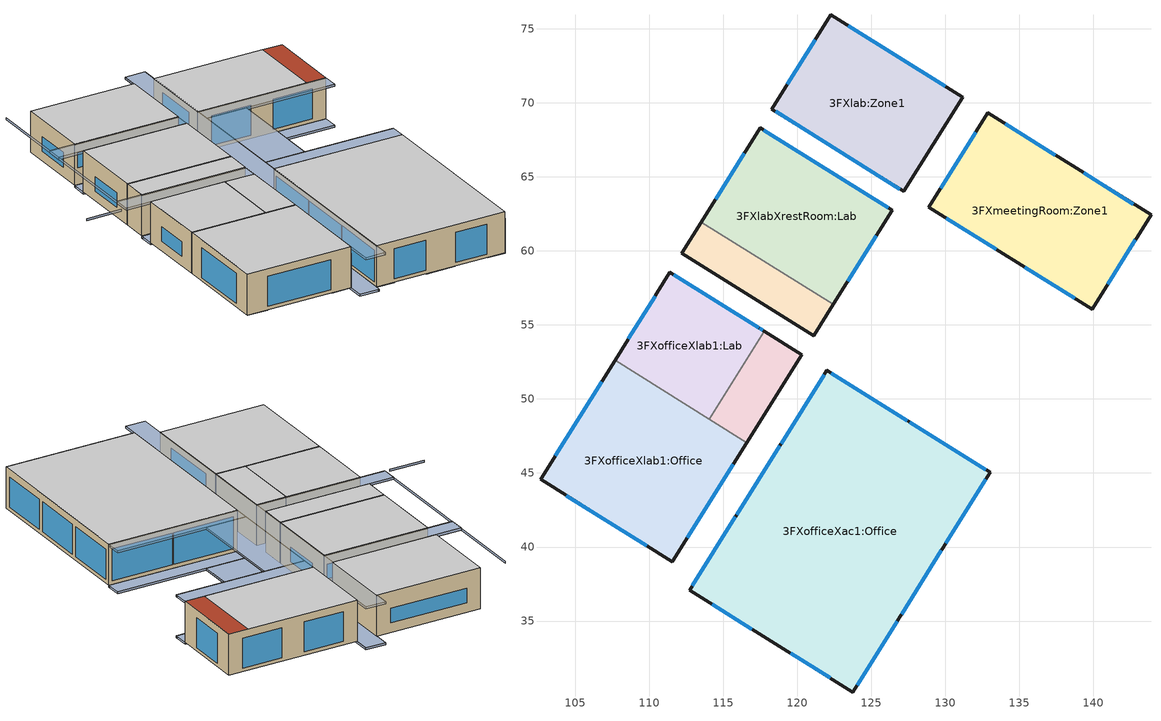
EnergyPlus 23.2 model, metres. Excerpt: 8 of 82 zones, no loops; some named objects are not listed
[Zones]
3FXlab:Zone1
 floor to 2FXlab:Zone1 (Project internal floor_Reversed_Rev): 127.2,64.01 118.29,69.58 122.27,75.94 131.17,70.37 z8
 wall outside (BPS_Baseline_Wall): 127.2,64.01 131.17,70.37 122.27,75.94 118.29,69.58 127.2,64.01 z8:12
 window (BPS_Baseline_External glazing_Improved - 1002): 129.99,71.12 123.46,75.2 / 121.22,74.26 119.34,71.25 z8.94:10.36; 118.55,69.42 126.94,64.17 z9.65:11.08
 ceiling to 4FXlab:Zone1 (Project internal floor_Reversed): 118.29,69.58 127.2,64.01 131.17,70.37 122.27,75.94 z12
3FXlabXrestRoom:RestRoom
 floor to 2FXlabXrestRoom:RestRoom (Project internal floor_Reversed_Rev): 121.11,54.26 112.2,59.83 113.53,61.95 122.43,56.38 z8
 wall outside (BPS_Baseline_Wall): 113.53,61.95 112.2,59.83 121.11,54.26 122.43,56.38 z8:12
 wall to 3FXlabXrestRoom:Lab (Project partition): 122.43,56.38 113.53,61.95 z8:12
 ceiling to 4FXlabXRestRoom:RestRoom (Project internal floor_Reversed): 112.2,59.83 121.11,54.26 122.43,56.38 113.53,61.95 z12
3FXlabXrestRoom:Lab
 floor to 2FXlabXrestRoom:Lab (Project internal floor_Reversed_Rev): 122.43,56.38 113.53,61.95 117.5,68.31 126.4,62.74 z8
 wall outside (BPS_Baseline_Wall): 122.43,56.38 126.4,62.74 117.5,68.31 113.53,61.95 z8:12
 window (BPS_Baseline_External glazing_Improved - 1002): 123.4,57.94 125.33,61.03 / 116.43,66.59 114.5,63.5 z8.94:10.36; 126.15,62.9 117.76,68.15 z9.63:11.06
 ceiling to 4FXlabXRestRoom:Lab (Project internal floor_Reversed): 113.53,61.95 122.43,56.38 126.4,62.74 117.5,68.31 z12
3FXofficeXlab1:Office
 floor to 2FXofficeXLab:Office (Project internal floor_Reversed_Rev): 111.57,39 102.66,44.56 107.7,52.62 116.6,47.06 z8
 wall outside (BPS_Baseline_Wall): 107.7,52.62 102.66,44.56 111.57,39 116.6,47.06 z8:12
 wall to 3FXofficeXlab1:Lab (Project partition): 114.06,48.65 107.7,52.62 z8:12
 wall to 3FXofficeXlab1:AC (Project partition_Rev): 116.6,47.06 114.06,48.65 z8:12
 window (BPS_Baseline_External glazing_Improved - 1003): 106.79,51.16 103.67,46.18 / 104.4,43.48 109.83,40.08 / 112.58,40.62 115.69,45.6 z8.34:11.26
 ceiling to 4FXofficeXlab:Office (Project internal floor_Reversed): 102.66,44.56 111.57,39 116.6,47.06 107.7,52.62 z12
3FXofficeXlab1:AC
 floor to 2FXofficeXLab:AC (Project internal floor_Reversed_Rev): 116.6,47.06 114.06,48.65 117.77,54.58 120.31,52.99 z8
 wall outside (BPS_Baseline_Wall): 116.6,47.06 120.31,52.99 117.77,54.58 z8:12
 wall to 3FXofficeXlab1:Lab (Project partition): 117.77,54.58 114.06,48.65 z8:12
 ceiling to 4FXofficeXlab:AC (Project internal floor_Reversed): 114.06,48.65 116.6,47.06 120.31,52.99 117.77,54.58 z12
3FXofficeXlab1:Lab
 floor to 2FXofficeXLab:Lab (Project internal floor_Reversed_Rev): 114.06,48.65 107.7,52.62 111.41,58.56 117.77,54.58 z8
 wall outside (BPS_Baseline_Wall): 117.77,54.58 111.41,58.56 107.7,52.62 z8:12
 window (BPS_Baseline_External glazing_Improved - 1002): 117.67,54.64 117.48,54.76 / 117.4,54.81 111.67,58.39 z9.64:11.07; 110.4,56.94 108.61,54.07 z8.94:10.36
 ceiling to 4FXofficeXlab:Lab (Project internal floor_Reversed): 107.7,52.62 114.06,48.65 117.77,54.58 111.41,58.56 z12
3FXmeetingRoom:Zone1
 floor to 2FXmeetingRoom:Zone1 (Project internal floor_Reversed_Rev): 139.92,56.07 128.9,62.95 132.87,69.31 143.89,62.43 z8
 wall outside (BPS_Baseline_Wall): 139.92,56.07 143.89,62.43 132.87,69.31 128.9,62.95 139.92,56.07 z8:12
 window (BPS_Baseline_External glazing_Improved - 1003): 140.97,57.74 142.85,60.75 / 137.42,66.47 134.05,68.57 / 142.71,63.17 139.34,65.27 / 132.06,68.02 129.7,64.25 / 135.36,58.91 138.74,56.81 / 130.08,62.21 133.45,60.11 z8.34:11.26
 ceiling to 4FXmeetingRoom:Zone1 (Project internal floor_Reversed): 128.9,62.95 138.22,57.12 142.2,63.49 132.87,69.31 z12
 roof outside (BPS_Baseline_Roof_Without_skylight_improved): 138.22,57.12 139.92,56.07 143.89,62.43 142.2,63.49 z12
3FXofficeXac1:Office
 floor to 2FXofficeXac:Office (Project internal floor_Reversed_Rev): 123.76,30.2 112.73,37.09 122.01,51.93 133.03,45.04 z8
 wall outside (BPS_Baseline_Wall): 123.76,30.2 133.03,45.04 122.01,51.93 112.73,37.09 123.76,30.2 z8:12
 window (BPS_Baseline_External glazing_Improved - 1003): 130.05,40.27 132.74,44.57 / 127.05,35.47 129.74,39.77 / 124.06,30.68 126.74,34.98 / 119.55,32.83 122.23,31.16 / 114.26,36.14 116.95,34.46 z8.34:11.26; 127.44,48.54 122.31,51.74 / 132.73,45.23 127.6,48.44 z8.34:11.43; 115.83,42.04 112.92,37.39 / 118.82,46.83 115.92,42.19 / 121.82,51.63 118.92,46.99 z8.34:11.44
 ceiling to 4FXofficeXac1:Office (Project internal floor_Rev): 112.73,37.09 123.76,30.2 133.03,45.04 122.01,51.93 z12
shading: 116.94,34.4 119.47,32.82 / 102.64,44.52 104.34,43.46 / 109.84,40.02 111.54,38.96 / 122.22,31.1 123.73,30.16 / 112.71,37.05 114.2,36.12 z8:11.4; 111.94,35.82 133.66,70.59 / 131.97,71.65 110.24,36.88 / 109.29,59.88 120.15,77.26 / 122.01,51.93 133.03,45.04 / 121.11,54.26 110.08,61.15 / 109.29,59.88 120.31,52.99 / 139.92,56.07 128.9,62.95 / 133.83,46.32 122.8,53.2 / 127.2,64.01 116.17,70.9 / 115.38,69.63 126.4,62.74 / 105.89,62 108.86,60.15 / 128.1,61.68 139.12,54.79 / 126.2,51.08 131.49,59.56 / 131.49,59.56 128.1,61.68 / 128.1,61.68 122.8,53.2 / 122.8,53.2 126.2,51.08 z11.8:12; 112.47,36.67 133.66,70.59 / 122.01,51.93 133.03,45.04 / 133.83,46.32 122.8,53.2 / 139.92,56.07 128.9,62.95 / 127.2,64.01 118.29,69.58 / 121.11,54.26 112.2,59.83 / 117.5,68.31 126.4,62.74 / 111.41,58.56 120.31,52.99 / 133.66,70.59 131.97,71.65 / 131.97,71.65 110.77,37.73 / 128.1,61.68 139.12,54.79 / 126.2,51.08 131.49,59.56 / 131.49,59.56 128.1,61.68 / 128.1,61.68 122.8,53.2 / 122.8,53.2 126.2,51.08 z7.8:8; 110.24,36.88 111.94,35.82 133.66,70.59 131.97,71.65 z12; 111.94,35.82 110.24,36.88 131.97,71.65 133.66,70.59 z11.8; 110.77,37.73 112.47,36.67 133.66,70.59 131.97,71.65 z8; 112.47,36.67 110.77,37.73 131.97,71.65 133.66,70.59 z7.8; 126.2,51.08 122.8,53.2 128.1,61.68 131.49,59.56 z7.8; 126.2,51.08 122.8,53.2 128.1,61.68 131.49,59.56 z11.8; 122.8,53.2 126.2,51.08 131.49,59.56 128.1,61.68 z8; 122.8,53.2 126.2,51.08 131.49,59.56 128.1,61.68 z12; 120.31,52.99 109.29,59.88 110.08,61.15 121.11,54.26 z11.8; 109.29,59.88 120.31,52.99 121.11,54.26 110.08,61.15 z12; 115.38,69.63 126.4,62.74 127.2,64.01 116.17,70.9 z12; 126.4,62.74 115.38,69.63 116.17,70.9 127.2,64.01 z11.8; 133.03,45.04 122.01,51.93 122.8,53.2 133.83,46.32 z7.8; 133.03,45.04 122.01,51.93 122.8,53.2 133.83,46.32 z11.8; 122.01,51.93 133.03,45.04 133.83,46.32 122.8,53.2 z8; 122.01,51.93 133.03,45.04 133.83,46.32 122.8,53.2 z12; 139.12,54.79 128.1,61.68 128.9,62.95 139.92,56.07 z7.8; 139.12,54.79 128.1,61.68 128.9,62.95 139.92,56.07 z11.8; 128.1,61.68 139.12,54.79 139.92,56.07 128.9,62.95 z8; 128.1,61.68 139.12,54.79 139.92,56.07 128.9,62.95 z12; 126.4,62.74 117.5,68.31 118.29,69.58 127.2,64.01 z7.8; 117.5,68.31 126.4,62.74 127.2,64.01 118.29,69.58 z8; 120.31,52.99 111.41,58.56 112.2,59.83 121.11,54.26 z7.8; 111.41,58.56 120.31,52.99 121.11,54.26 112.2,59.83 z8
[Site:Location]
Green studio (01-01:31-12)  (01-01:31-12): Latitude {deg}=1.37; Longitude {deg}=103.98; Time Zone {hr}=7; Elevation {m}=16
[Site:GroundTemperature:BuildingSurface]
18, 18, 18, 18, 18, 18, 18, 18, 18, 18, 18, 18
[Site:GroundTemperature:Deep]
14, 14, 14, 14, 14, 14, 14, 14, 14, 14, 14, 14
[Site:GroundTemperature:Shallow]
14, 14, 14, 14, 14, 14, 14, 14, 14, 14, 14, 14
[Site:GroundTemperature:FCfactorMethod]
27.55, 28.03, 28.32, 28.42, 28.26, 27.88, 27.4, 26.92, 26.59, 26.51, 26.68, 27.05
[Site:GroundReflectance]
0.2, 0.2, 0.2, 0.2, 0.2, 0.2, 0.2, 0.2, 0.2, 0.2, 0.2, 0.2
[Site:GroundReflectance:SnowModifier]
2, 2
[SizingPeriod:DesignDay] Day of Month=15; Day Type=SummerDesignDay; Humidity Condition Type=WetBulb; Barometric Pressure {Pa}=101132.9; Wind Speed {m/s}=0; Wind Direction {deg}=0; Rain Indicator=No; Snow Indicator=No; Daylight Saving Time Indicator=No; Solar Model Indicator=ASHRAEClearSky; Sky Clearness=0.98
Name | Month | Maximum Dry-Bulb Temperature {C} | Daily Dry-Bulb Temperature Range {deltaC} | Wetbulb or DewPoint at Maximum Dry-Bulb {C}
Summer Design Day in Green studio (01-01:31-12) Jun | 6 | 33.2 | 5.9 | 26.7
Summer Design Day in Green studio (01-01:31-12) Jul | 7 | 32.6 | 5.7 | 26.3
Summer Design Day in Green studio (01-01:31-12) Aug | 8 | 32.8 | 5.8 | 26
Summer Design Day in Green studio (01-01:31-12) Sep | 9 | 32.8 | 6 | 25.9
[Building]
Building: North Axis {deg}=0; Terrain=Suburbs; Loads Convergence Tolerance Value {W}=.04; Temperature Convergence Tolerance Value {deltaC}=.4; Solar Distribution=FullExteriorWithReflections; Maximum Number of Warmup Days=25; Minimum Number of Warmup Days=6
[Site:WaterMainsTemperature]
Calculation Method=Correlation; Annual Average Outdoor Air Temperature {C}=10; Maximum Difference In Monthly Average Outdoor Air Temperatures {deltaC}=20
[Material:NoMass] Roughness=Rough; Thermal Resistance {m2-K/W}=.15; Thermal Absorptance=0.9; Solar Absorptance=0.7; Visible Absorptance=0.7
7_RVAL_2; 8_RVAL_2
[Construction]
Project internal floor_Reversed; Project internal floor_Reversed_Rev; Project internal floor_Rev: Cast Concrete (Dense)_.1
BPS_Baseline_Roof_Without_skylight_improved: Asphalt 1_.01, MW Glass Wool (rolls)_.072, Plasterboard_.013
Project partition: Gypsum Plasterboard_.025, 7_RVAL_2, Gypsum Plasterboard_.025
Project partition_Rev: Gypsum Plasterboard_.025, 8_RVAL_2, Gypsum Plasterboard_.025
BPS_Baseline_Wall: Brickwork Outer_.1, XPS Extruded Polystyrene  - CO2 Blowing_.05, Concrete Block (Medium)_.1, Gypsum Plastering_.013
BPS_Baseline_External glazing_Improved - 1002; BPS_Baseline_External glazing_Improved - 1003: 5111, 1017, 7090
BPS_Baseline_External glazing_Improved - 2003: 5111, 1017, 7090, 20001
[WindowMaterial:Gas]
1017: Gas Type=Air; Thickness {m}=.012
[WindowMaterial:Glazing] Optical Data Type=Spectral; Infrared Transmittance at Normal Incidence=0; Dirt Correction Factor for Solar and Visible Transmittance=1
Name | Window Glass Spectral Data Set | Thickness {m} | Front Side Infrared Hemispherical Emissivity | Back Side Infrared Hemispherical Emissivity | Conductivity {W/m-K}
7090 | Viracon VLE1370 11.5(5VLE13-70X2+060pvb+5Starphire) <VE13-70X2-5-060-Str-5.vir> | .01092 | 0.844 | 0.844 | 0.67
5111 | Viracon  (8OptWht/060Saflex/8OptWht/060Saflex/8OptWht) <8OptiWhite3ply lam.vir> | .02667 | 0.84 | 0.84 | 0.713
[MaterialProperty:GlazingSpectralData]
Viracon VLE1370 11.5(5VLE13-70X2+060pvb+5Starphire) <VE13-70X2-5-060-Str-5.vir>: 0.3, 0.001, 0.05, 0.046, 0.305, 0, 0.051, 0.046, 0.31, 0, 0.054, 0.045, 0.315, 0, 0.058, 0.045, 0.32, 0, 0.063, 0.044, 0.325, 0, 0.067, 0.043, 0.33, 0, 0.068, 0.042, 0.335, 0, 0.068, 0.042, 0.34, 0, 0.069, 0.043, 0.345, 0, 0.07, 0.044, 0.35, 0, 0.067, 0.045, 0.355, 0, 0.065, 0.044, 0.36, 0, 0.067, 0.044, 0.365, 0, 0.072, 0.044, 0.37, 0, 0.083, 0.044, 0.375, 0, 0.098, 0.043, 0.38, 0, 0.116, 0.043, 0.385, 0.002, 0.128, 0.043, 0.39, 0.024, 0.133, 0.044, 0.395, 0.12, 0.136, 0.051, 0.4, 0.283, 0.138, 0.077, 0.405, 0.427, 0.141, 0.107, 0.41, 0.521, 0.143, 0.126, 0.415, 0.574, 0.144, 0.132, 0.42, 0.605, 0.143, 0.132, 0.425, 0.627, 0.143, 0.131, 0.43, 0.641, 0.143, 0.129, 0.435, 0.652, 0.142, 0.126, 0.44, 0.661, 0.142, 0.125, 0.445, 0.668, 0.142, 0.123, 0.45, 0.675, 0.141, 0.122, 0.455, 0.681, 0.141, 0.121, 0.46, 0.685, 0.141, 0.12, 0.465, 0.688, 0.14, 0.12, 0.47, 0.692, 0.139, 0.12, 0.475, 0.694, 0.139, 0.12, 0.48, 0.697, 0.138, 0.12, 0.485, 0.7, 0.138, 0.121, 0.49, 0.704, 0.137, 0.122, 0.495, 0.707, 0.136, 0.122, 0.5, 0.71, 0.135, 0.123, 0.505, 0.712, 0.134, 0.124, 0.51, 0.714, 0.133, 0.125, 0.515, 0.717, 0.133, 0.126, 0.52, 0.719, 0.132, 0.127, 0.525, 0.72, 0.131, 0.128, 0.53, 0.722, 0.13, 0.128, 0.535, 0.723, 0.129, 0.129, 0.54, 0.724, 0.128, 0.13, 0.545, 0.726, 0.127, 0.13, 0.55, 0.727, 0.125, 0.131, 0.555, 0.727, 0.124, 0.131, 0.56, 0.727, 0.122, 0.132, 0.565, 0.727, 0.121, 0.132, 0.57, 0.726, 0.119, 0.132, 0.575, 0.725, 0.118, 0.133, 0.58, 0.723, 0.117, 0.133, 0.585, 0.722, 0.116, 0.134, 0.59, 0.719, 0.115, 0.134, 0.595, 0.717, 0.114, 0.135, 0.6, 0.715, 0.113, 0.136, 0.605, 0.711, 0.113, 0.138, 0.61, 0.708, 0.113, 0.139, 0.615, 0.704, 0.113, 0.141, 0.62, 0.7, 0.114, 0.144, 0.625, 0.695, 0.114, 0.146, 0.63, 0.69, 0.116, 0.149, 0.635, 0.684, 0.118, 0.153, 0.64, 0.678, 0.12, 0.157, 0.645, 0.671, 0.123, 0.162, 0.65, 0.664, 0.127, 0.167, 0.655, 0.657, 0.131, 0.172, 0.66, 0.649, 0.136, 0.178, 0.665, 0.641, 0.141, 0.185, 0.67, 0.632, 0.147, 0.192, 0.675, 0.623, 0.153, 0.2, 0.68, 0.614, 0.16, 0.208, 0.685, 0.604, 0.167, 0.216, 0.69, 0.593, 0.175, 0.225, 0.695, 0.583, 0.183, 0.234, 0.7, 0.572, 0.192, 0.244, 0.705, 0.561, 0.202, 0.255, 0.71, 0.549, 0.211, 0.265, 0.715, 0.538, 0.221, 0.275, 0.72, 0.526, 0.232, 0.287, 0.725, 0.514, 0.242, 0.298, 0.73, 0.502, 0.254, 0.31, 0.735, 0.489, 0.265, 0.321, 0.74, 0.477, 0.275, 0.332, 0.745, 0.465, 0.287, 0.344, 0.75, 0.453, 0.299, 0.355, 0.755, 0.441, 0.31, 0.367, 0.76, 0.429, 0.322, 0.379, 0.765, 0.417, 0.332, 0.39, 0.77, 0.406, 0.344, 0.401, 0.775, 0.394, 0.355, 0.413, 0.78, 0.383, 0.367, 0.425, 0.785, 0.372, 0.378, 0.436, 0.79, 0.361, 0.389, 0.446, 0.795, 0.35, 0.4, 0.457, 0.8, 0.34, 0.411, 0.469, 0.805, 0.329, 0.421, 0.479, 0.81, 0.32, 0.431, 0.488, 0.815, 0.31, 0.441, 0.497, 0.82, 0.301, 0.45, 0.506, 0.825, 0.292, 0.46, 0.515, 0.83, 0.283, 0.468, 0.524, 0.835, 0.274, 0.477, 0.533, 0.84, 0.264, 0.489, 0.544, 0.845, 0.255, 0.499, 0.553, 0.85, 0.248, 0.507, 0.562, 0.855, 0.24, 0.516, 0.57, 0.86, 0.233, 0.524, 0.577, 0.865, 0.226, 0.531, 0.584, 0.87, 0.22, 0.538, 0.59, 0.875, 0.213, 0.544, 0.596, 0.88, 0.207, 0.551, 0.601, 0.885, 0.201, 0.558, 0.607, 0.89, 0.195, 0.564, 0.612, 0.895, 0.189, 0.57, 0.616, 0.9, 0.184, 0.577, 0.62, 0.905, 0.178, 0.583, 0.622, 0.91, 0.172, 0.588, 0.623, 0.915, 0.167, 0.594, 0.627, 0.92, 0.163, 0.6, 0.634, 0.925, 0.159, 0.605, 0.642, 0.93, 0.155, 0.61, 0.649, 0.935, 0.151, 0.615, 0.656, 0.94, 0.147, 0.62, 0.663, 0.945, 0.144, 0.624, 0.668, 0.95, 0.14, 0.629, 0.673, 0.955, 0.136, 0.633, 0.677, 0.96, 0.133, 0.638, 0.682, 0.965, 0.129, 0.642, 0.684, 0.97, 0.126, 0.646, 0.687, 0.975, 0.122, 0.65, 0.691, 0.98, 0.119, 0.654, 0.694, 0.985, 0.116, 0.657, 0.696, 0.99, 0.113, 0.66, 0.698, 0.995, 0.11, 0.664, 0.701, 1, 0.108, 0.668, 0.704, 1.005, 0.105, 0.671, 0.707, 1.01, 0.103, 0.674, 0.709, 1.015, 0.1, 0.678, 0.712, 1.02, 0.098, 0.681, 0.715, 1.025, 0.096, 0.684, 0.717, 1.03, 0.093, 0.686, 0.72, 1.035, 0.091, 0.689, 0.723, 1.04, 0.089, 0.692, 0.726, 1.045, 0.087, 0.694, 0.729, 1.05, 0.085, 0.697, 0.732, 1.055, 0.084, 0.699, 0.734, 1.06, 0.082, 0.702, 0.737, 1.065, 0.08, 0.704, 0.74, 1.07, 0.078, 0.707, 0.744, 1.075, 0.077, 0.708, 0.745, 1.08, 0.075, 0.712, 0.749, 1.085, 0.074, 0.714, 0.751, 1.09, 0.072, 0.716, 0.753, 1.095, 0.071, 0.718, 0.756, 1.1, 0.069, 0.721, 0.759, 1.105, 0.068, 0.723, 0.761, 1.11, 0.067, 0.724, 0.762, 1.115, 0.065, 0.726, 0.764, 1.12, 0.064, 0.729, 0.765, 1.125, 0.063, 0.73, 0.765, 1.13, 0.062, 0.731, 0.762, 1.135, 0.06, 0.734, 0.759, 1.14, 0.059, 0.735, 0.751, 1.145, 0.057, 0.737, 0.736, 1.15, 0.055, 0.738, 0.718, 1.155, 0.054, 0.741, 0.715, 1.16, 0.052, 0.742, 0.709, 1.165, 0.051, 0.743, 0.694, 1.17, 0.049, 0.744, 0.673, 1.175, 0.047, 0.746, 0.647, 1.18, 0.045, 0.748, 0.618, 1.185, 0.042, 0.75, 0.573, 1.19, 0.04, 0.752, 0.538, 1.195, 0.04, 0.753, 0.537, 1.2, 0.04, 0.753, 0.555, 1.205, 0.04, 0.755, 0.578, 1.21, 0.041, 0.757, 0.607, 1.215, 0.041, 0.758, 0.635, 1.22, 0.041, 0.76, 0.66, 1.225, 0.041, 0.762, 0.679, 1.23, 0.041, 0.764, 0.693, 1.235, 0.04, 0.765, 0.704, 1.24, 0.04, 0.767, 0.713, 1.245, 0.04, 0.768, 0.72, 1.25, 0.039, 0.768, 0.726, 1.255, 0.039, 0.769, 0.732, 1.26, 0.038, 0.77, 0.737, 1.265, 0.038, 0.772, 0.742, 1.27, 0.037, 0.774, 0.749, 1.275, 0.037, 0.775, 0.756, 1.28, 0.037, 0.776, 0.764, 1.285, 0.036, 0.778, 0.772, 1.29, 0.036, 0.78, 0.779, 1.295, 0.036, 0.78, 0.784, 1.3, 0.035, 0.781, 0.787, 1.305, 0.034, 0.783, 0.791, 1.31, 0.034, 0.785, 0.795, 1.315, 0.034, 0.785, 0.797, 1.32, 0.033, 0.786, 0.798, 1.325, 0.033, 0.787, 0.799, 1.33, 0.032, 0.789, 0.799, 1.335, 0.032, 0.791, 0.798, 1.34, 0.031, 0.792, 0.793, 1.345, 0.031, 0.793, 0.787, 1.35, 0.03, 0.794, 0.775, 1.355, 0.03, 0.796, 0.753, 1.36, 0.029, 0.797, 0.734, 1.365, 0.028, 0.798, 0.719, 1.37, 0.027, 0.799, 0.688, 1.375, 0.026, 0.801, 0.656, 1.38, 0.025, 0.801, 0.638, 1.385, 0.025, 0.802, 0.629, 1.39, 0.024, 0.802, 0.616, 1.395, 0.024, 0.803, 0.616, 1.4, 0.023, 0.803, 0.615, 1.405, 0.022, 0.804, 0.591, 1.41, 0.021, 0.805, 0.562, 1.415, 0.021, 0.806, 0.558, 1.42, 0.021, 0.807, 0.548, 1.425, 0.02, 0.808, 0.53, 1.43, 0.02, 0.809, 0.517, 1.435, 0.019, 0.812, 0.511, 1.44, 0.019, 0.814, 0.507, 1.445, 0.019, 0.814, 0.504, 1.45, 0.019, 0.815, 0.506, 1.455, 0.019, 0.817, 0.515, 1.46, 0.019, 0.819, 0.529, 1.465, 0.019, 0.819, 0.544, 1.47, 0.019, 0.82, 0.56, 1.475, 0.019, 0.822, 0.578, 1.48, 0.019, 0.824, 0.594, 1.485, 0.019, 0.825, 0.608, 1.49, 0.019, 0.825, 0.621, 1.495, 0.019, 0.827, 0.634, 1.5, 0.019, 0.829, 0.647, 1.505, 0.019, 0.83, 0.658, 1.51, 0.019, 0.83, 0.668, 1.515, 0.019, 0.832, 0.678, 1.52, 0.019, 0.833, 0.685, 1.525, 0.019, 0.833, 0.69, 1.53, 0.018, 0.834, 0.695, 1.535, 0.018, 0.835, 0.696, 1.54, 0.018, 0.837, 0.696, 1.545, 0.018, 0.837, 0.694, 1.55, 0.018, 0.837, 0.692, 1.555, 0.018, 0.839, 0.692, 1.56, 0.017, 0.841, 0.693, 1.565, 0.017, 0.84, 0.694, 1.57, 0.017, 0.84, 0.698, 1.575, 0.017, 0.841, 0.703, 1.58, 0.017, 0.843, 0.71, 1.585, 0.017, 0.843, 0.715, 1.59, 0.017, 0.844, 0.72, 1.595, 0.017, 0.844, 0.724, 1.6, 0.016, 0.845, 0.727, 1.605, 0.016, 0.845, 0.729, 1.61, 0.016, 0.845, 0.731, 1.615, 0.016, 0.845, 0.731, 1.62, 0.016, 0.847, 0.731, 1.625, 0.016, 0.847, 0.728, 1.63, 0.016, 0.847, 0.727, 1.635, 0.015, 0.848, 0.728, 1.64, 0.015, 0.848, 0.728, 1.645, 0.015, 0.849, 0.728, 1.65, 0.015, 0.849, 0.725, 1.655, 0.015, 0.85, 0.72, 1.66, 0.014, 0.851, 0.71, 1.665, 0.014, 0.85, 0.692, 1.67, 0.014, 0.85, 0.664, 1.675, 0.013, 0.851, 0.622, 1.68, 0.012, 0.852, 0.551, 1.685, 0.011, 0.851, 0.431, 1.69, 0.009, 0.85, 0.306, 1.695, 0.007, 0.85, 0.231, 1.7, 0.005, 0.851, 0.163, 1.705, 0.005, 0.851, 0.136, 1.71, 0.005, 0.85, 0.146, 1.715, 0.006, 0.851, 0.154, 1.72, 0.006, 0.852, 0.16, 1.725, 0.006, 0.851, 0.18, 1.73, 0.006, 0.85, 0.189, 1.735, 0.006, 0.851, 0.18, 1.74, 0.006, 0.851, 0.166, 1.745, 0.005, 0.85, 0.154, 1.75, 0.005, 0.849, 0.154, 1.755, 0.005, 0.849, 0.17, 1.76, 0.006, 0.85, 0.199, 1.765, 0.006, 0.849, 0.227, 1.77, 0.006, 0.849, 0.257, 1.775, 0.007, 0.849, 0.287, 1.78, 0.007, 0.849, 0.309, 1.785, 0.008, 0.848, 0.319, 1.79, 0.007, 0.848, 0.327, 1.795, 0.008, 0.848, 0.333, 1.8, 0.007, 0.849, 0.34, 1.805, 0.007, 0.848, 0.342, 1.81, 0.008, 0.847, 0.34, 1.815, 0.007, 0.847, 0.338, 1.82, 0.007, 0.847, 0.337, 1.825, 0.007, 0.846, 0.34, 1.83, 0.007, 0.846, 0.347, 1.835, 0.007, 0.846, 0.357, 1.84, 0.007, 0.846, 0.37, 1.845, 0.007, 0.847, 0.385, 1.85, 0.008, 0.847, 0.402, 1.855, 0.008, 0.846, 0.419, 1.86, 0.008, 0.845, 0.433, 1.865, 0.008, 0.846, 0.443, 1.87, 0.008, 0.846, 0.449, 1.875, 0.008, 0.846, 0.451, 1.88, 0.008, 0.845, 0.447, 1.885, 0.008, 0.845, 0.436, 1.89, 0.008, 0.845, 0.417, 1.895, 0.007, 0.844, 0.4, 1.9, 0.007, 0.844, 0.386, 1.905, 0.006, 0.844, 0.371, 1.91, 0.006, 0.844, 0.359, 1.915, 0.006, 0.843, 0.35, 1.92, 0.006, 0.843, 0.345, 1.925, 0.007, 0.842, 0.343, 1.93, 0.006, 0.841, 0.344, 1.935, 0.006, 0.841, 0.345, 1.94, 0.006, 0.84, 0.349, 1.945, 0.006, 0.84, 0.357, 1.95, 0.006, 0.84, 0.37, 1.955, 0.006, 0.84, 0.383, 1.96, 0.007, 0.84, 0.395, 1.965, 0.006, 0.839, 0.403, 1.97, 0.006, 0.839, 0.41, 1.975, 0.006, 0.838, 0.416, 1.98, 0.006, 0.838, 0.42, 1.985, 0.006, 0.838, 0.424, 1.99, 0.007, 0.839, 0.425, 1.995, 0.006, 0.837, 0.421, 2, 0.006, 0.837, 0.413, 2.005, 0.006, 0.836, 0.397, 2.01, 0.006, 0.836, 0.375, 2.015, 0.005, 0.836, 0.352, 2.02, 0.005, 0.836, 0.331, 2.025, 0.005, 0.836, 0.314, 2.03, 0.005, 0.836, 0.298, 2.035, 0.005, 0.835, 0.284, 2.04, 0.005, 0.835, 0.271, 2.045, 0.004, 0.835, 0.258, 2.05, 0.004, 0.835, 0.246, 2.055, 0.004, 0.835, 0.233, 2.06, 0.004, 0.834, 0.221, 2.065, 0.004, 0.835, 0.212, 2.07, 0.004, 0.835, 0.208, 2.075, 0.004, 0.834, 0.208, 2.08, 0.004, 0.833, 0.21, 2.085, 0.004, 0.833, 0.213, 2.09, 0.004, 0.833, 0.219, 2.095, 0.004, 0.833, 0.226, 2.1, 0.004, 0.831, 0.233, 2.105, 0.004, 0.831, 0.241, 2.11, 0.004, 0.832, 0.248, 2.115, 0.004, 0.83, 0.254, 2.12, 0.004, 0.829, 0.258, 2.125, 0.004, 0.828, 0.261, 2.13, 0.004, 0.828, 0.262, 2.135, 0.004, 0.826, 0.263, 2.14, 0.004, 0.824, 0.266, 2.145, 0.004, 0.823, 0.269, 2.15, 0.004, 0.823, 0.271, 2.155, 0.004, 0.821, 0.274, 2.16, 0.004, 0.818, 0.276, 2.165, 0.004, 0.817, 0.278, 2.17, 0.004, 0.815, 0.28, 2.175, 0.004, 0.81, 0.279, 2.18, 0.004, 0.805, 0.278, 2.185, 0.004, 0.8, 0.276, 2.19, 0.003, 0.796, 0.273, 2.195, 0.004, 0.79, 0.268, 2.2, 0.003, 0.786, 0.262, 2.205, 0.003, 0.783, 0.257, 2.21, 0.003, 0.781, 0.25, 2.215, 0.003, 0.779, 0.241, 2.22, 0.003, 0.777, 0.231, 2.225, 0.003, 0.777, 0.219, 2.23, 0.003, 0.778, 0.203, 2.235, 0.003, 0.778, 0.182, 2.24, 0.003, 0.779, 0.157, 2.245, 0.002, 0.781, 0.127, 2.25, 0.002, 0.782, 0.096, 2.255, 0.001, 0.783, 0.07, 2.26, 0.001, 0.784, 0.053, 2.265, 0.001, 0.785, 0.044, 2.27, 0, 0.786, 0.041, 2.275, 0, 0.787, 0.039, 2.28, 0, 0.788, 0.039, 2.285, 0, 0.789, 0.039, 2.29, 0, 0.79, 0.039, 2.295, 0, 0.79, 0.039, 2.3, 0, 0.79, 0.038, 2.305, 0, 0.791, 0.038, 2.31, 0, 0.792, 0.039, 2.315, 0, 0.792, 0.038, 2.32, 0, 0.792, 0.039, 2.325, 0, 0.792, 0.039, 2.33, 0, 0.793, 0.039, 2.335, 0, 0.792, 0.039, 2.34, 0, 0.792, 0.038, 2.345, 0, 0.793, 0.038, 2.35, 0, 0.793, 0.038, 2.355, 0, 0.792, 0.038, 2.36, 0, 0.791, 0.039, 2.365, 0, 0.79, 0.039, 2.37, 0, 0.79, 0.039, 2.375, 0, 0.789, 0.039, 2.38, 0, 0.788, 0.038, 2.385, 0, 0.788, 0.038, 2.39, 0, 0.786, 0.039, 2.395, 0, 0.785, 0.039, 2.4, 0, 0.784, 0.039, 2.405, 0, 0.782, 0.039, 2.41, 0, 0.78, 0.039, 2.415, 0, 0.778, 0.039, 2.42, 0, 0.777, 0.039, 2.425, 0, 0.775, 0.038, 2.43, 0, 0.772, 0.039, 2.435, 0, 0.771, 0.039, 2.44, 0, 0.768, 0.039, 2.445, 0, 0.767, 0.039, 2.45, 0, 0.764, 0.039, 2.455, 0, 0.762, 0.038, 2.46, 0, 0.76, 0.038, 2.465, 0.001, 0.758, 0.038, 2.47, 0.001, 0.756, 0.039, 2.475, 0, 0.752, 0.039, 2.48, 0, 0.748, 0.035, 2.485, 0.001, 0.752, 0.038, 2.49, 0, 0.749, 0.04, 2.495, 0, 0.745, 0.04, 2.5, 0, 0.741, 0.034
Viracon  (8OptWht/060Saflex/8OptWht/060Saflex/8OptWht) <8OptiWhite3ply lam.vir>: 0.3, 0, 0.049, 0.049, 0.305, 0, 0.048, 0.049, 0.31, 0, 0.048, 0.048, 0.315, 0, 0.048, 0.048, 0.32, 0, 0.047, 0.048, 0.325, 0, 0.047, 0.047, 0.33, 0, 0.046, 0.046, 0.335, 0, 0.045, 0.046, 0.34, 0, 0.046, 0.046, 0.345, 0, 0.046, 0.047, 0.35, 0, 0.046, 0.047, 0.355, 0, 0.046, 0.046, 0.36, 0, 0.046, 0.046, 0.365, 0, 0.045, 0.045, 0.37, 0, 0.045, 0.045, 0.375, 0, 0.045, 0.045, 0.38, 0, 0.045, 0.045, 0.385, 0, 0.045, 0.045, 0.39, 0.007, 0.045, 0.045, 0.395, 0.095, 0.045, 0.046, 0.4, 0.34, 0.051, 0.052, 0.41, 0.742, 0.074, 0.074, 0.42, 0.843, 0.082, 0.082, 0.43, 0.865, 0.084, 0.084, 0.44, 0.872, 0.084, 0.084, 0.45, 0.877, 0.084, 0.084, 0.46, 0.881, 0.084, 0.084, 0.47, 0.884, 0.084, 0.084, 0.48, 0.886, 0.084, 0.084, 0.49, 0.888, 0.085, 0.085, 0.5, 0.891, 0.085, 0.084, 0.51, 0.892, 0.084, 0.084, 0.52, 0.893, 0.084, 0.084, 0.53, 0.893, 0.084, 0.084, 0.54, 0.893, 0.084, 0.083, 0.55, 0.894, 0.084, 0.083, 0.56, 0.893, 0.084, 0.083, 0.57, 0.89, 0.083, 0.083, 0.58, 0.885, 0.083, 0.082, 0.59, 0.88, 0.082, 0.082, 0.6, 0.877, 0.082, 0.082, 0.61, 0.876, 0.082, 0.081, 0.62, 0.872, 0.081, 0.081, 0.63, 0.869, 0.081, 0.081, 0.64, 0.865, 0.081, 0.081, 0.65, 0.863, 0.08, 0.08, 0.66, 0.86, 0.08, 0.08, 0.67, 0.859, 0.08, 0.08, 0.68, 0.858, 0.08, 0.08, 0.69, 0.857, 0.081, 0.081, 0.7, 0.855, 0.083, 0.082, 0.71, 0.852, 0.085, 0.083, 0.72, 0.849, 0.087, 0.085, 0.73, 0.844, 0.089, 0.087, 0.74, 0.838, 0.091, 0.088, 0.75, 0.834, 0.092, 0.089, 0.76, 0.83, 0.093, 0.09, 0.77, 0.826, 0.093, 0.09, 0.78, 0.822, 0.093, 0.09, 0.79, 0.819, 0.093, 0.09, 0.8, 0.814, 0.093, 0.09, 0.81, 0.81, 0.093, 0.09, 0.82, 0.807, 0.092, 0.089, 0.83, 0.801, 0.092, 0.089, 0.84, 0.797, 0.1, 0.097, 0.85, 0.794, 0.101, 0.098, 0.86, 0.79, 0.102, 0.098, 0.87, 0.786, 0.1, 0.095, 0.88, 0.782, 0.096, 0.091, 0.89, 0.777, 0.092, 0.087, 0.9, 0.768, 0.088, 0.084, 0.91, 0.757, 0.085, 0.081, 0.92, 0.754, 0.084, 0.079, 0.93, 0.759, 0.084, 0.079, 0.94, 0.763, 0.084, 0.079, 0.95, 0.763, 0.083, 0.079, 0.96, 0.761, 0.082, 0.078, 0.97, 0.757, 0.082, 0.078, 0.98, 0.754, 0.082, 0.077, 0.99, 0.751, 0.081, 0.076, 1, 0.749, 0.081, 0.076, 1.05, 0.746, 0.08, 0.076, 1.1, 0.749, 0.081, 0.076, 1.15, 0.693, 0.075, 0.071, 1.2, 0.517, 0.06, 0.058, 1.25, 0.678, 0.074, 0.069, 1.3, 0.733, 0.079, 0.074, 1.35, 0.717, 0.077, 0.073, 1.4, 0.556, 0.063, 0.06, 1.45, 0.448, 0.055, 0.053, 1.5, 0.589, 0.065, 0.062, 1.55, 0.635, 0.069, 0.066, 1.6, 0.669, 0.073, 0.069, 1.65, 0.666, 0.072, 0.068, 1.7, 0.12, 0.042, 0.042, 1.75, 0.107, 0.042, 0.041, 1.8, 0.285, 0.047, 0.046, 1.85, 0.342, 0.05, 0.048, 1.9, 0.319, 0.048, 0.047, 1.95, 0.301, 0.047, 0.046, 2, 0.339, 0.048, 0.047, 2.05, 0.183, 0.043, 0.042, 2.1, 0.169, 0.042, 0.042, 2.15, 0.198, 0.043, 0.043, 2.2, 0.176, 0.042, 0.042, 2.25, 0.041, 0.04, 0.04, 2.3, 0, 0.04, 0.039, 2.35, 0, 0.04, 0.039, 2.4, 0, 0.04, 0.039, 2.45, 0, 0.04, 0.039, 2.5, 0, 0.037, 0.029
[WindowMaterial:Blind]
20001: Slat Orientation=Horizontal; Slat Width {m}=0.025; Slat Separation {m}=0.01875; Slat Thickness {m}=0.001; Slat Angle {deg}=45; Slat Conductivity {W/m-K}=0.9; Slat Beam Solar Transmittance=0; Front Side Slat Beam Solar Reflectance=0.8; Back Side Slat Beam Solar Reflectance=.8; Slat Diffuse Solar Transmittance=0; Front Side Slat Diffuse Solar Reflectance=0.8; Back Side Slat Diffuse Solar Reflectance=.8; Slat Beam Visible Transmittance=0; Front Side Slat Beam Visible Reflectance=.8; Back Side Slat Beam Visible Reflectance=.8; Slat Diffuse Visible Transmittance=0; Front Side Slat Diffuse Visible Reflectance=.8; Back Side Slat Diffuse Visible Reflectance=.8; Slat Infrared Hemispherical Transmittance=0; Front Side Slat Infrared Hemispherical Emissivity=.9; Back Side Slat Infrared Hemispherical Emissivity=.9; Blind to Glass Distance {m}=.015; Blind Top Opening Multiplier=.5; Blind Bottom Opening Multiplier=.5; Blind Left Side Opening Multiplier=.5; Blind Right Side Opening Multiplier=.5; Minimum Slat Angle {deg}=0; Maximum Slat Angle {deg}=180
[Material] Roughness=Rough; Thermal Absorptance=0.9
Name | Thickness {m} | Conductivity {W/m-K} | Density {kg/m3} | Specific Heat {J/kg-K} | Solar Absorptance | Visible Absorptance
Cast Concrete (Dense)_.1 | .1 | 1.4 | 2100 | 840 | 0.6 | 0.6
Asphalt 1_.01 | .01 | 0.7 | 2100 | 1000 | 0.85 | 0.9
MW Glass Wool (rolls)_.072 | .072 | 0.04 | 12 | 840 | 0.6 | 0.6
Plasterboard_.013 | .013 | 0.25 | 2800 | 896 | 0.5 | 0.5
Gypsum Plasterboard_.025 | .025 | 0.25 | 900 | 1000 | 0.5 | 0.5
Brickwork Outer_.1 | .1 | 0.84 | 1700 | 800 | 0.7 | 0.7
Concrete Block (Medium)_.1 | .1 | 0.51 | 1400 | 1000 | 0.6 | 0.6
Gypsum Plastering_.013 | .013 | 0.4 | 1000 | 1000 | 0.5 | 0.5
XPS Extruded Polystyrene  - CO2 Blowing_.05 | .05 | 0.034 | 35 | 1400 | 0.6 | 0.6
[WindowShadingControl] Shading Type=InteriorBlind; Construction with Shading=BPS_Baseline_External glazing_Improved - 2003; Shading Control Type=OnIfHighSolarOnWindow; Schedule=BPS_Office_Occupancy; Setpoint {W/m2, W or deg C}=120; Shading Control Is Scheduled=Yes; Glare Control Is Active=No; Type of Slat Angle Control for Blinds=FixedSlatAngle; Setpoint 2 {W/m2, deg C or cd/m2}=0; Multiple Surface Control Type=Group
Name | Zone | Fenestration Surface 1 | Fenestration Surface 2 | Fenestration Surface 3 | Fenestration Surface 4 | Fenestration Surface 5 | Fenestration Surface 6 | Fenestration Surface 7 | Fenestration Surface 8 | Fenestration Surface 9 | Fenestration Surface 10
61003 | 3FXmeetingRoom:Zone1 | 3FXmeetingRoom:Zone1_Wall_2_0_0_0_0_0_Win | 3FXmeetingRoom:Zone1_Wall_3_0_0_0_0_1_Win | 3FXmeetingRoom:Zone1_Wall_3_0_0_1_0_0_Win | 3FXmeetingRoom:Zone1_Wall_4_0_0_0_0_0_Win | 3FXmeetingRoom:Zone1_Wall_5_0_0_0_0_1_Win | 3FXmeetingRoom:Zone1_Wall_5_0_0_1_0_0_Win
81003 | 3FXofficeXlab1:Office | 3FXofficeXlab1:Office_Wall_3_0_0_0_0_0_Win | 3FXofficeXlab1:Office_Wall_4_0_0_0_0_0_Win | 3FXofficeXlab1:Office_Wall_5_0_0_0_0_0_Win
231003 | 3FXofficeXac1:Office | 3FXofficeXac1:Office_Wall_2_0_0_0_0_2_Win | 3FXofficeXac1:Office_Wall_2_0_0_1_0_1_Win | 3FXofficeXac1:Office_Wall_2_0_0_2_0_0_Win | 3FXofficeXac1:Office_Wall_3_0_0_0_0_1_Win | 3FXofficeXac1:Office_Wall_3_0_0_1_0_0_Win | 3FXofficeXac1:Office_Wall_4_0_0_0_0_2_Win | 3FXofficeXac1:Office_Wall_4_0_0_1_0_1_Win | 3FXofficeXac1:Office_Wall_4_0_0_2_0_0_Win | 3FXofficeXac1:Office_Wall_5_0_0_0_0_1_Win | 3FXofficeXac1:Office_Wall_5_0_0_1_0_0_Win
[Zone] Type=1; Multiplier=1; Zone Inside Convection Algorithm=TARP; Part of Total Floor Area=Yes
Name | Volume {m3} | Floor Area {m2}
3FXlab:Zone1 | 271.2788 | 69.5587
3FXlabXrestRoom:RestRoom | 84.0988 | 21.5638
3FXlabXrestRoom:Lab | 278.4697 | 71.4025
3FXmeetingRoom:Zone1 | 339.2753 | 86.9937
3FXofficeXlab1:Office | 356.389 | 91.3818
3FXofficeXlab1:Lab | 186.0817 | 47.7132
3FXofficeXlab1:AC | 69.1636 | 17.7342
3FXofficeXac1:Office | 825.7613 | 211.7337
[Lights] Design Level Calculation Method=Watts/Area; Return Air Fraction=0; Fraction Radiant=.42; Fraction Visible=.18; Fraction Replaceable=1
Name | Zone or ZoneList or Space or SpaceList | Schedule | Watts per Zone Floor Area {W/m2}
3FXlab:Zone1 General lighting | 3FXlab:Zone1 | BPS_Office_Lighting | 6
3FXlabXrestRoom:RestRoom General lighting | 3FXlabXrestRoom:RestRoom | BPS TOILET LIGHTING SCHEDULE | 1.2
3FXlabXrestRoom:Lab General lighting | 3FXlabXrestRoom:Lab | BPS_Office_Lighting | 6
3FXmeetingRoom:Zone1 General lighting | 3FXmeetingRoom:Zone1 | BPS_Office_Lighting | 6
3FXofficeXlab1:Office General lighting | 3FXofficeXlab1:Office | BPS_Office_Lighting | 6
3FXofficeXlab1:Lab General lighting | 3FXofficeXlab1:Lab | BPS_Office_Lighting | 6
3FXofficeXlab1:AC General lighting | 3FXofficeXlab1:AC | BPS PLANT SCHEDULE | 1.2
3FXofficeXac1:Office General lighting | 3FXofficeXac1:Office | BPS_Office_Lighting | 6
[ZoneInfiltration:DesignFlowRate] Schedule=Copy of Off 24/7; Design Flow Rate Calculation Method=Flow/zone; Constant Term Coefficient=1; Temperature Term Coefficient=0; Velocity Term Coefficient=0; Velocity Squared Term Coefficient=0
Name | Zone or ZoneList or Space or SpaceList | Design Flow Rate {m3/s}
3FXlab:Zone1 Infiltration | 3FXlab:Zone1 | .075355
3FXlabXrestRoom:RestRoom Infiltration | 3FXlabXrestRoom:RestRoom | .023361
3FXlabXrestRoom:Lab Infiltration | 3FXlabXrestRoom:Lab | .077353
3FXmeetingRoom:Zone1 Infiltration | 3FXmeetingRoom:Zone1 | .094243
3FXofficeXlab1:Office Infiltration | 3FXofficeXlab1:Office | .098997
3FXofficeXlab1:Lab Infiltration | 3FXofficeXlab1:Lab | .051689
3FXofficeXlab1:AC Infiltration | 3FXofficeXlab1:AC | .019212
3FXofficeXac1:Office Infiltration | 3FXofficeXac1:Office | .229378
[PEOPLE] Number of People Schedule=BPS_Office_Occupancy; Number of People Calculation Method=People/Area; Fraction Radiant=.3; Sensible Heat Fraction=AutoCalculate; Carbon Dioxide Generation Rate {m3/s-W}=3.82e-08; Enable ASHRAE 55 Comfort Warnings=No; Mean Radiant Temperature Calculation Type=ZoneAveraged; Work Efficiency Schedule=Work efficiency; Clothing Insulation Calculation Method=ClothingInsulationSchedule; Air Velocity Schedule=Default Air Velocity for Comfort Calculations
Name | Zone or ZoneList or Space or SpaceList | People per Floor Area {person/m2} | Activity Level Schedule | Clothing Insulation Schedule
People 3FXlab:Zone1 | 3FXlab:Zone1 | .17 | Activity Schedule 90168 | Clothing Schedule 90168
People 3FXlabXrestRoom:Lab | 3FXlabXrestRoom:Lab | .17 | Activity Schedule 90193 | Clothing Schedule 90193
People 3FXmeetingRoom:Zone1 | 3FXmeetingRoom:Zone1 | .67 | Activity Schedule 90209 | Clothing Schedule 90209
People 3FXofficeXlab1:Office | 3FXofficeXlab1:Office | .2 | Activity Schedule 90267 | Clothing Schedule 90267
People 3FXofficeXlab1:Lab | 3FXofficeXlab1:Lab | .17 | Activity Schedule 90275 | Clothing Schedule 90275
People 3FXofficeXac1:Office | 3FXofficeXac1:Office | .2 | Activity Schedule 94575 | Clothing Schedule 94575
[OtherEquipment] Fuel Type=Electricity; Design Level Calculation Method=Watts/Area; Fraction Latent=0; Fraction Radiant=.2; Fraction Lost=0; Carbon Dioxide Generation Rate {m3/s-W}=0
Name | Zone or ZoneList or Space or SpaceList | Schedule | Power per Zone Floor Area {W/m2}
3FXlab:Zone1 Computing gain | 3FXlab:Zone1 | BPS_Office_Occupancy | 6
3FXlab:Zone1 Equipment gain | 3FXlab:Zone1 | BPS_Office_Receptacle | 10
3FXlabXrestRoom:Lab Computing gain | 3FXlabXrestRoom:Lab | BPS_Office_Occupancy | 6
3FXlabXrestRoom:Lab Equipment gain | 3FXlabXrestRoom:Lab | BPS_Office_Receptacle | 10
3FXmeetingRoom:Zone1 Computing gain | 3FXmeetingRoom:Zone1 | BPS_Office_Occupancy | 3
3FXmeetingRoom:Zone1 Equipment gain | 3FXmeetingRoom:Zone1 | BPS_Office_Receptacle | 8
3FXofficeXlab1:Office Computing gain | 3FXofficeXlab1:Office | BPS_Office_Occupancy | 10
3FXofficeXlab1:Office Equipment gain | 3FXofficeXlab1:Office | BPS_Office_Receptacle | 6
3FXofficeXlab1:Lab Computing gain | 3FXofficeXlab1:Lab | BPS_Office_Occupancy | 6
3FXofficeXlab1:Lab Equipment gain | 3FXofficeXlab1:Lab | BPS_Office_Receptacle | 10
3FXofficeXac1:Office Computing gain | 3FXofficeXac1:Office | BPS_Office_Occupancy | 10
3FXofficeXac1:Office Equipment gain | 3FXofficeXac1:Office | BPS_Office_Receptacle | 6
[Daylighting:Controls] Daylighting Method=SplitFlux; Availability Schedule=On; Lighting Control Type=Continuous; Minimum Input Power Fraction for Continuous or ContinuousOff Dimming Control=.1; Minimum Light Output Fraction for Continuous or ContinuousOff Dimming Control=.1; Number of Stepped Control Steps=1; Probability Lighting will be Reset When Needed in Manual Stepped Control=1; Glare Calculation Azimuth Angle of View Direction Clockwise from Zone y-Axis {deg}=0; Maximum Allowable Discomfort Glare Index=22; DElight Gridding Resolution {m2}=1; Fraction of Lights Controlled by Reference Point 1=1; Illuminance Setpoint at Reference Point 1 {lux}=500
Name | Zone or Space | Glare Calculation Daylighting Reference Point | Daylighting Reference Point 1
3FXmeetingRoom:Zone1 | 3FXmeetingRoom:Zone1 | 3FXmeetingRoom:Zone1 Ref Point 1 | 3FXmeetingRoom:Zone1 Ref Point 1
3FXofficeXlab1:Office | 3FXofficeXlab1:Office | 3FXofficeXlab1:Office Ref Point 1 | 3FXofficeXlab1:Office Ref Point 1
3FXofficeXac1:Office | 3FXofficeXac1:Office | 3FXofficeXac1:Office Ref Point 1 | 3FXofficeXac1:Office Ref Point 1
[ZoneControl:Thermostat] Control Type Schedule=Control type schedule: Always 4
Name | Zone or ZoneList | Control 1
3FXlabXrestRoom:RestRoom Thermostat | 3FXlabXrestRoom:RestRoom | 3FXlabXrestRoom:RestRoom Dual SP
3FXofficeXlab1:AC Thermostat | 3FXofficeXlab1:AC | 3FXofficeXlab1:AC Dual SP
[ThermostatSetpoint:DualSetpoint] Heating Setpoint Temperature Schedule=Heating set point schedule; Cooling Setpoint Temperature Schedule=Cooling set point schedule
3FXlabXrestRoom:RestRoom Dual SP; 3FXofficeXlab1:AC Dual SP
[Sizing:Zone] Zone Cooling Design Supply Air Temperature Input Method=SupplyAirTemperature; Zone Cooling Design Supply Air Temperature {C}=14; Zone Cooling Design Supply Air Temperature Difference {deltaC}=10; Zone Heating Design Supply Air Temperature Input Method=SupplyAirTemperature; Zone Heating Design Supply Air Temperature {C}=50; Zone Heating Design Supply Air Temperature Difference {deltaC}=10; Zone Cooling Design Supply Air Humidity Ratio {kgWater/kgDryAir}=0.009; Zone Heating Design Supply Air Humidity Ratio {kgWater/kgDryAir}=0.004; Zone Heating Sizing Factor=1.25; Zone Cooling Sizing Factor=1.15; Cooling Design Air Flow Method=DesignDay; Cooling Design Air Flow Rate {m3/s}=0; Cooling Minimum Air Flow per Zone Floor Area {m3/s-m2}=0.00076; Cooling Minimum Air Flow {m3/s}=0; Cooling Minimum Air Flow Fraction=0; Heating Design Air Flow Method=DesignDay; Heating Design Air Flow Rate {m3/s}=0; Heating Maximum Air Flow per Zone Floor Area {m3/s-m2}=0.00203; Heating Maximum Air Flow {m3/s}=0.14158; Heating Maximum Air Flow Fraction=0.3; Account for Dedicated Outdoor Air System=No; Dedicated Outdoor Air System Control Strategy=NeutralSupplyAir; Dedicated Outdoor Air Low Setpoint Temperature for Design {C}=autosize; Dedicated Outdoor Air High Setpoint Temperature for Design {C}=autosize; Zone Load Sizing Method=Sensible Load Only No Latent Load; Zone Latent Cooling Design Supply Air Humidity Ratio Input Method=HumidityRatioDifference; Zone Cooling Design Supply Air Humidity Ratio Difference {kgWater/kgDryAir}=0.005; Zone Latent Heating Design Supply Air Humidity Ratio Input Method=HumidityRatioDifference; Zone Humidification Design Supply Air Humidity Ratio Difference {kgWater/kgDryAir}=0.005
Name | Design Specification Outdoor Air Object | Design Specification Zone Air Distribution Object
3FXlabXrestRoom:RestRoom | 3FXlabXrestRoom:RestRoom Design Specification Outdoor Air Object | 3FXlabXrestRoom:RestRoom Design Specification Zone Air Distribution Object
3FXofficeXlab1:AC | 3FXofficeXlab1:AC Design Specification Outdoor Air Object | 3FXofficeXlab1:AC Design Specification Zone Air Distribution Object
[DesignSpecification:OutdoorAir] Outdoor Air Method=Flow/Person; Outdoor Air Flow per Person {m3/s-person}=0.00944; Outdoor Air Flow per Zone Floor Area {m3/s-m2}=0; Outdoor Air Flow per Zone {m3/s}=0; Outdoor Air Flow Air Changes per Hour {1/hr}=0; Outdoor Air Schedule=On 24/7
3FXlabXrestRoom:RestRoom Design Specification Outdoor Air Object; 3FXofficeXlab1:AC Design Specification Outdoor Air Object
[DesignSpecification:ZoneAirDistribution] Zone Air Distribution Effectiveness in Cooling Mode=1; Zone Air Distribution Effectiveness in Heating Mode=1; Zone Secondary Recirculation Fraction=0
3FXlabXrestRoom:RestRoom Design Specification Zone Air Distribution Object; 3FXofficeXlab1:AC Design Specification Zone Air Distribution Object
[Zone equipment]
3FXlabXrestRoom:RestRoom: 3FXlabXrestRoom:RestRoom Exhaust fan
3FXofficeXlab1:AC: 3FXofficeXlab1:AC Exhaust fan
[Schedule:Compact]
On; On 24/7: Through: 12/31, For: AllDays, Until: 24:00, 1
Work efficiency: Through: 12/31, For: AllDays, Until: 24:00, 0
Heating set point schedule: Through: 12/31, For: AllDays, Until: 24:00, 20
Cooling set point schedule: Through: 12/31, For: AllDays, Until: 24:00, 24
Control type schedule: Always 4: Through: 12/31, For: AllDays, Until: 24:00, 4
Default Air Velocity for Comfort Calculations: Through: 12/31, For: AllDays, Until: 24:00, 0.137
BPS_Office_Occupancy: Through: 31 Dec, For: Weekdays SummerDesignDay, Until: 8:00, 0, Until: 9:00, 0.5, Until: 12:00, 0.95, Until: 13:00, 0.5, Until: 18:00, 0.95, Until: 19:00, 0.5, Until: 24:00, 0, For: Weekends, Until: 24:00, 0, For: Holidays, Until: 24:00, 0, For: WinterDesignDay AllOtherDays, Until: 24:00, 0
BPS_Office_Receptacle: Through: 31 Dec, For: Weekdays SummerDesignDay, Until: 8:00, 0.05, Until: 9:00, 0.5, Until: 18:00, 0.9, Until: 19:00, 0.5, Until: 24:00, 0.05, For: Weekends, Until: 24:00, 0.05, For: Holidays, Until: 24:00, 0.05, For: WinterDesignDay AllOtherDays, Until: 24:00, 0.05
BPS_Office_Lighting: Through: 31 Dec, For: Weekdays SummerDesignDay, Until: 8:00, 0, Until: 12:00, 1, Until: 13:00, 0.5, Until: 19:00, 1, Until: 24:00, 0, For: Weekends, Until: 24:00, 0, For: Holidays, Until: 24:00, 0, For: WinterDesignDay AllOtherDays, Until: 24:00, 0
BPS TOILET LIGHTING SCHEDULE: Through: 31 Dec, For: Weekdays SummerDesignDay, Until: 7:00, 0, Until: 8:00, 1, Until: 19:00, 1, Until: 20:00, 0, Until: 24:00, 0, For: Weekends, Until: 24:00, 0, For: Holidays, Until: 24:00, 0, For: WinterDesignDay AllOtherDays, Until: 24:00, 0
BPS PLANT SCHEDULE: Through: 31 Dec, For: Weekdays SummerDesignDay, Until: 13:00, 0, Until: 14:00, 1, Until: 15:00, 1, Until: 16:00, 0, Until: 24:00, 0, For: Weekends, Until: 24:00, 0, For: Holidays, Until: 24:00, 0, For: WinterDesignDay AllOtherDays, Until: 24:00, 0
Copy of Off 24/7: Through: 31 Dec, For: Weekdays SummerDesignDay, Until: 7:00, 1, Until: 8:00, 0.2, Until: 19:00, 0.2, Until: 20:00, 1, Until: 24:00, 1, For: Weekends, Until: 24:00, 1, For: Holidays, Until: 24:00, 1, For: WinterDesignDay AllOtherDays, Until: 24:00, 1
Activity Schedule 90168; Activity Schedule 90193; Activity Schedule 90275: Through: 12/31, For: AllDays, Until: 24:00, 99
Clothing Schedule 90168; Clothing Schedule 90193; Clothing Schedule 90209; Clothing Schedule 90267; Clothing Schedule 90275; Clothing Schedule 94575: Through: 4/1, For: AllDays, Until: 24:00, 1, Through: 9/30, For: AllDays, Until: 24:00, .5, Through: 12/31, For: AllDays, Until: 24:00, 1
Activity Schedule 90209; Activity Schedule 90267; Activity Schedule 94575: Through: 12/31, For: AllDays, Until: 24:00, 108
